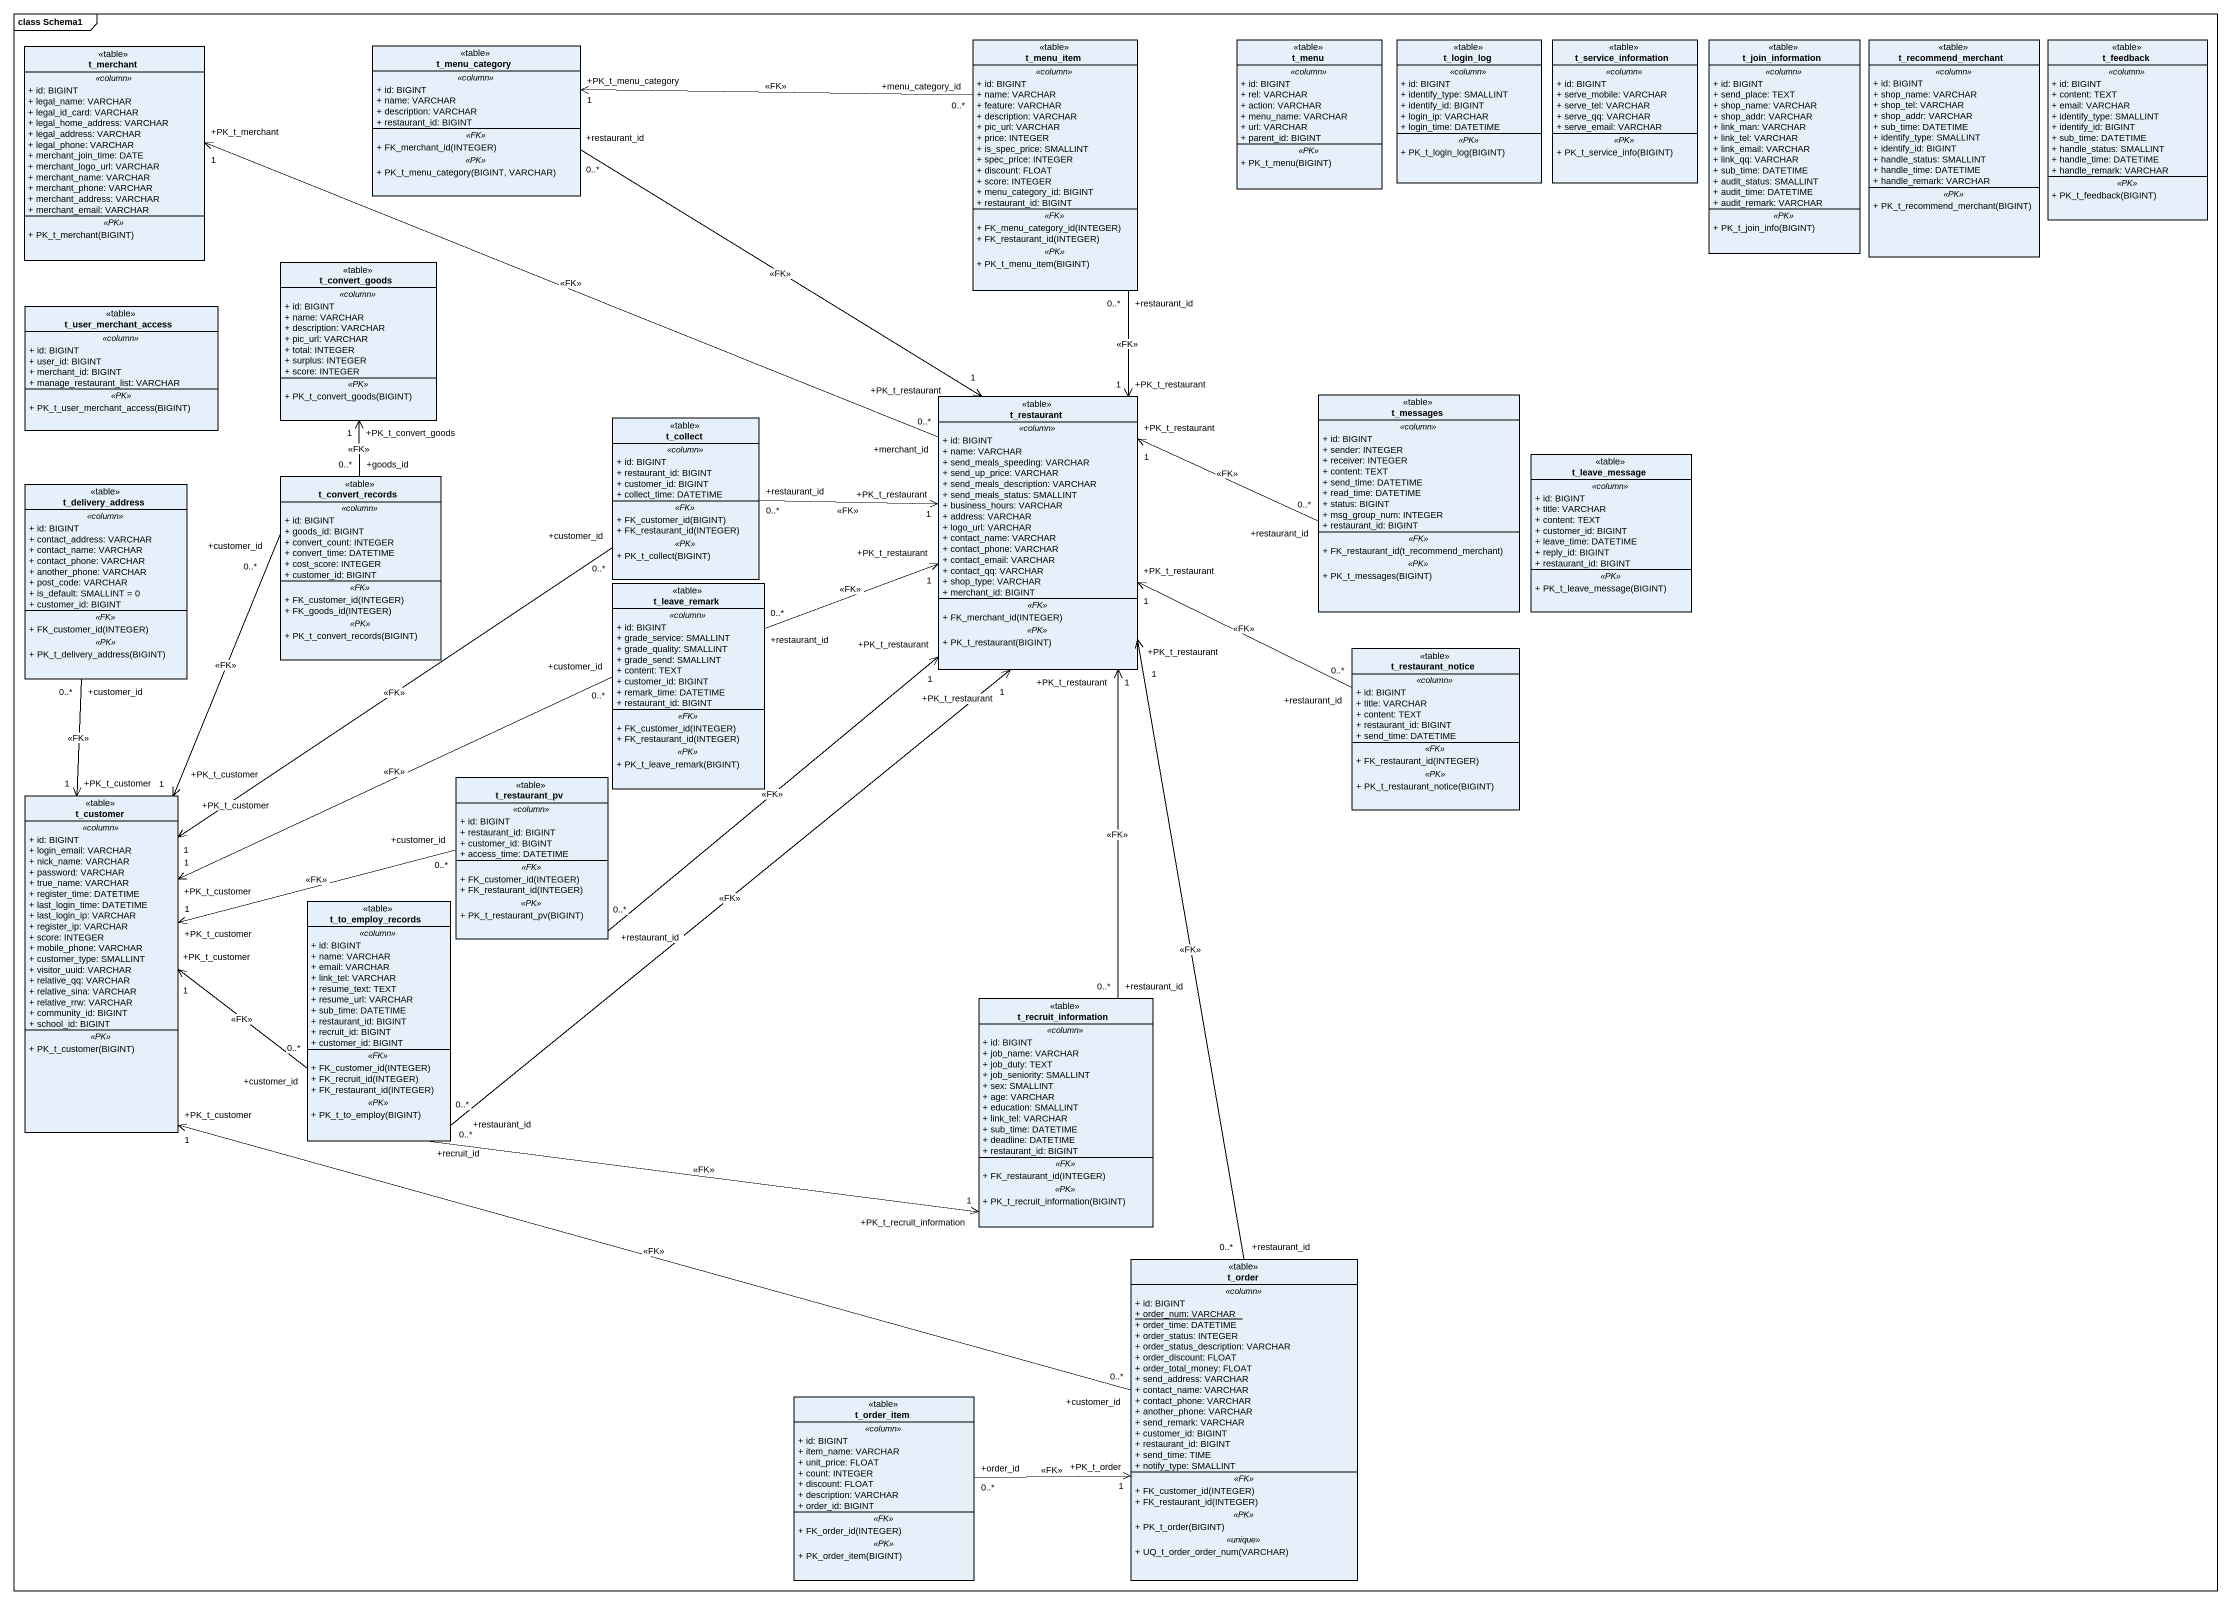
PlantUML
@startuml
mainframe class Schema1
hide circle
hide empty members
skinparam classAttributeIconSize 0
class t_merchant <<table>> {
  .. <<column>> ..
  + id: BIGINT
  + legal_name: VARCHAR
  + legal_id_card: VARCHAR
  + legal_home_address: VARCHAR
  + legal_address: VARCHAR
  + legal_phone: VARCHAR
  + merchant_join_time: DATE
  + merchant_logo_url: VARCHAR
  + merchant_name: VARCHAR
  + merchant_phone: VARCHAR
  + merchant_address: VARCHAR
  + merchant_email: VARCHAR
  .. <<PK>> ..
  + PK_t_merchant(BIGINT)
}
class t_menu_category <<table>> {
  .. <<column>> ..
  + id: BIGINT
  + name: VARCHAR
  + description: VARCHAR
  + restaurant_id: BIGINT
  .. <<FK>> ..
  + FK_merchant_id(INTEGER)
  .. <<PK>> ..
  + PK_t_menu_category(BIGINT, VARCHAR)
}
class t_menu_item <<table>> {
  .. <<column>> ..
  + id: BIGINT
  + name: VARCHAR
  + feature: VARCHAR
  + description: VARCHAR
  + pic_url: VARCHAR
  + price: INTEGER
  + is_spec_price: SMALLINT
  + spec_price: INTEGER
  + discount: FLOAT
  + score: INTEGER
  + menu_category_id: BIGINT
  + restaurant_id: BIGINT
  .. <<FK>> ..
  + FK_menu_category_id(INTEGER)
  + FK_restaurant_id(INTEGER)
  .. <<PK>> ..
  + PK_t_menu_item(BIGINT)
}
class t_menu <<table>> {
  .. <<column>> ..
  + id: BIGINT
  + rel: VARCHAR
  + action: VARCHAR
  + menu_name: VARCHAR
  + url: VARCHAR
  + parent_id: BIGINT
  .. <<PK>> ..
  + PK_t_menu(BIGINT)
}
class t_login_log <<table>> {
  .. <<column>> ..
  + id: BIGINT
  + identify_type: SMALLINT
  + identify_id: BIGINT
  + login_ip: VARCHAR
  + login_time: DATETIME
  .. <<PK>> ..
  + PK_t_login_log(BIGINT)
}
class t_service_information <<table>> {
  .. <<column>> ..
  + id: BIGINT
  + serve_mobile: VARCHAR
  + serve_tel: VARCHAR
  + serve_qq: VARCHAR
  + serve_email: VARCHAR
  .. <<PK>> ..
  + PK_t_service_info(BIGINT)
}
class t_join_information <<table>> {
  .. <<column>> ..
  + id: BIGINT
  + send_place: TEXT
  + shop_name: VARCHAR
  + shop_addr: VARCHAR
  + link_man: VARCHAR
  + link_tel: VARCHAR
  + link_email: VARCHAR
  + link_qq: VARCHAR
  + sub_time: DATETIME
  + audit_status: SMALLINT
  + audit_time: DATETIME
  + audit_remark: VARCHAR
  .. <<PK>> ..
  + PK_t_join_info(BIGINT)
}
class t_recommend_merchant <<table>> {
  .. <<column>> ..
  + id: BIGINT
  + shop_name: VARCHAR
  + shop_tel: VARCHAR
  + shop_addr: VARCHAR
  + sub_time: DATETIME
  + identify_type: SMALLINT
  + identify_id: BIGINT
  + handle_status: SMALLINT
  + handle_time: DATETIME
  + handle_remark: VARCHAR
  .. <<PK>> ..
  + PK_t_recommend_merchant(BIGINT)
}
class t_feedback <<table>> {
  .. <<column>> ..
  + id: BIGINT
  + content: TEXT
  + email: VARCHAR
  + identify_type: SMALLINT
  + identify_id: BIGINT
  + sub_time: DATETIME
  + handle_status: SMALLINT
  + handle_time: DATETIME
  + handle_remark: VARCHAR
  .. <<PK>> ..
  + PK_t_feedback(BIGINT)
}
class t_convert_goods <<table>> {
  .. <<column>> ..
  + id: BIGINT
  + name: VARCHAR
  + description: VARCHAR
  + pic_url: VARCHAR
  + total: INTEGER
  + surplus: INTEGER
  + score: INTEGER
  .. <<PK>> ..
  + PK_t_convert_goods(BIGINT)
}
class t_user_merchant_access <<table>> {
  .. <<column>> ..
  + id: BIGINT
  + user_id: BIGINT
  + merchant_id: BIGINT
  + manage_restaurant_list: VARCHAR
  .. <<PK>> ..
  + PK_t_user_merchant_access(BIGINT)
}
class t_restaurant <<table>> {
  .. <<column>> ..
  + id: BIGINT
  + name: VARCHAR
  + send_meals_speeding: VARCHAR
  + send_up_price: VARCHAR
  + send_meals_description: VARCHAR
  + send_meals_status: SMALLINT
  + business_hours: VARCHAR
  + address: VARCHAR
  + logo_url: VARCHAR
  + contact_name: VARCHAR
  + contact_phone: VARCHAR
  + contact_email: VARCHAR
  + contact_qq: VARCHAR
  + shop_type: VARCHAR
  + merchant_id: BIGINT
  .. <<FK>> ..
  + FK_merchant_id(INTEGER)
  .. <<PK>> ..
  + PK_t_restaurant(BIGINT)
}
class t_messages <<table>> {
  .. <<column>> ..
  + id: BIGINT
  + sender: INTEGER
  + receiver: INTEGER
  + content: TEXT
  + send_time: DATETIME
  + read_time: DATETIME
  + status: BIGINT
  + msg_group_num: INTEGER
  + restaurant_id: BIGINT
  .. <<FK>> ..
  + FK_restaurant_id(t_recommend_merchant)
  .. <<PK>> ..
  + PK_t_messages(BIGINT)
}
class t_collect <<table>> {
  .. <<column>> ..
  + id: BIGINT
  + restaurant_id: BIGINT
  + customer_id: BIGINT
  + collect_time: DATETIME
  .. <<FK>> ..
  + FK_customer_id(BIGINT)
  + FK_restaurant_id(INTEGER)
  .. <<PK>> ..
  + PK_t_collect(BIGINT)
}
class t_convert_records <<table>> {
  .. <<column>> ..
  + id: BIGINT
  + goods_id: BIGINT
  + convert_count: INTEGER
  + convert_time: DATETIME
  + cost_score: INTEGER
  + customer_id: BIGINT
  .. <<FK>> ..
  + FK_customer_id(INTEGER)
  + FK_goods_id(INTEGER)
  .. <<PK>> ..
  + PK_t_convert_records(BIGINT)
}
class t_leave_message <<table>> {
  .. <<column>> ..
  + id: BIGINT
  + title: VARCHAR
  + content: TEXT
  + customer_id: BIGINT
  + leave_time: DATETIME
  + reply_id: BIGINT
  + restaurant_id: BIGINT
  .. <<PK>> ..
  + PK_t_leave_message(BIGINT)
}
class t_delivery_address <<table>> {
  .. <<column>> ..
  + id: BIGINT
  + contact_address: VARCHAR
  + contact_name: VARCHAR
  + contact_phone: VARCHAR
  + another_phone: VARCHAR
  + post_code: VARCHAR
  + is_default: SMALLINT = 0
  + customer_id: BIGINT
  .. <<FK>> ..
  + FK_customer_id(INTEGER)
  .. <<PK>> ..
  + PK_t_delivery_address(BIGINT)
}
class t_leave_remark <<table>> {
  .. <<column>> ..
  + id: BIGINT
  + grade_service: SMALLINT
  + grade_quality: SMALLINT
  + grade_send: SMALLINT
  + content: TEXT
  + customer_id: BIGINT
  + remark_time: DATETIME
  + restaurant_id: BIGINT
  .. <<FK>> ..
  + FK_customer_id(INTEGER)
  + FK_restaurant_id(INTEGER)
  .. <<PK>> ..
  + PK_t_leave_remark(BIGINT)
}
class t_restaurant_notice <<table>> {
  .. <<column>> ..
  + id: BIGINT
  + title: VARCHAR
  + content: TEXT
  + restaurant_id: BIGINT
  + send_time: DATETIME
  .. <<FK>> ..
  + FK_restaurant_id(INTEGER)
  .. <<PK>> ..
  + PK_t_restaurant_notice(BIGINT)
}
class t_restaurant_pv <<table>> {
  .. <<column>> ..
  + id: BIGINT
  + restaurant_id: BIGINT
  + customer_id: BIGINT
  + access_time: DATETIME
  .. <<FK>> ..
  + FK_customer_id(INTEGER)
  + FK_restaurant_id(INTEGER)
  .. <<PK>> ..
  + PK_t_restaurant_pv(BIGINT)
}
class t_customer <<table>> {
  .. <<column>> ..
  + id: BIGINT
  + login_email: VARCHAR
  + nick_name: VARCHAR
  + password: VARCHAR
  + true_name: VARCHAR
  + register_time: DATETIME
  + last_login_time: DATETIME
  + last_login_ip: VARCHAR
  + register_ip: VARCHAR
  + score: INTEGER
  + mobile_phone: VARCHAR
  + customer_type: SMALLINT
  + visitor_uuid: VARCHAR
  + relative_qq: VARCHAR
  + relative_sina: VARCHAR
  + relative_rrw: VARCHAR
  + community_id: BIGINT
  + school_id: BIGINT
  .. <<PK>> ..
  + PK_t_customer(BIGINT)
}
class t_to_employ_records <<table>> {
  .. <<column>> ..
  + id: BIGINT
  + name: VARCHAR
  + email: VARCHAR
  + link_tel: VARCHAR
  + resume_text: TEXT
  + resume_url: VARCHAR
  + sub_time: DATETIME
  + restaurant_id: BIGINT
  + recruit_id: BIGINT
  + customer_id: BIGINT
  .. <<FK>> ..
  + FK_customer_id(INTEGER)
  + FK_recruit_id(INTEGER)
  + FK_restaurant_id(INTEGER)
  .. <<PK>> ..
  + PK_t_to_employ(BIGINT)
}
class t_recruit_information <<table>> {
  .. <<column>> ..
  + id: BIGINT
  + job_name: VARCHAR
  + job_duty: TEXT
  + job_seniority: SMALLINT
  + sex: SMALLINT
  + age: VARCHAR
  + education: SMALLINT
  + link_tel: VARCHAR
  + sub_time: DATETIME
  + deadline: DATETIME
  + restaurant_id: BIGINT
  .. <<FK>> ..
  + FK_restaurant_id(INTEGER)
  .. <<PK>> ..
  + PK_t_recruit_information(BIGINT)
}
class t_order <<table>> {
  .. <<column>> ..
  + id: BIGINT
  {static} + order_num: VARCHAR
  + order_time: DATETIME
  + order_status: INTEGER
  + order_status_description: VARCHAR
  + order_discount: FLOAT
  + order_total_money: FLOAT
  + send_address: VARCHAR
  + contact_name: VARCHAR
  + contact_phone: VARCHAR
  + another_phone: VARCHAR
  + send_remark: VARCHAR
  + customer_id: BIGINT
  + restaurant_id: BIGINT
  + send_time: TIME
  + notify_type: SMALLINT
  .. <<FK>> ..
  + FK_customer_id(INTEGER)
  + FK_restaurant_id(INTEGER)
  .. <<PK>> ..
  + PK_t_order(BIGINT)
  .. <<unique>> ..
  + UQ_t_order_order_num(VARCHAR)
}
class t_order_item <<table>> {
  .. <<column>> ..
  + id: BIGINT
  + item_name: VARCHAR
  + unit_price: FLOAT
  + count: INTEGER
  + discount: FLOAT
  + description: VARCHAR
  + order_id: BIGINT
  .. <<FK>> ..
  + FK_order_id(INTEGER)
  .. <<PK>> ..
  + PK_order_item(BIGINT)
}
t_menu_category "+restaurant_id\n0..*" --> "+PK_t_restaurant\n1" t_restaurant : <<FK>>
t_menu_item "+menu_category_id\n0..*" -left-> "+PK_t_menu_category\n1" t_menu_category : <<FK>>
t_menu_item "+restaurant_id\n0..*" --> "+PK_t_restaurant\n1" t_restaurant : <<FK>>
t_restaurant "+merchant_id\n0..*" -left-> "+PK_t_merchant\n1" t_merchant : <<FK>>
t_messages "+restaurant_id\n0..*" -left-> "+PK_t_restaurant\n1" t_restaurant : <<FK>>
t_collect "+restaurant_id\n0..*" -right-> "+PK_t_restaurant\n1" t_restaurant : <<FK>>
t_collect "+customer_id\n0..*" --> "+PK_t_customer\n1" t_customer : <<FK>>
t_convert_records "+goods_id\n0..*" -up-> "+PK_t_convert_goods\n1" t_convert_goods : <<FK>>
t_convert_records "+customer_id\n0..*" --> "+PK_t_customer\n1" t_customer : <<FK>>
t_delivery_address "+customer_id\n0..*" --> "+PK_t_customer\n1" t_customer : <<FK>>
t_leave_remark "+restaurant_id\n0..*" -right-> "+PK_t_restaurant\n1" t_restaurant : <<FK>>
t_leave_remark "+customer_id\n0..*" -left-> "+PK_t_customer\n1" t_customer : <<FK>>
t_restaurant_notice "+restaurant_id\n0..*" -left-> "+PK_t_restaurant\n1" t_restaurant : <<FK>>
t_restaurant_pv "+restaurant_id\n0..*" -up-> "+PK_t_restaurant\n1" t_restaurant : <<FK>>
t_restaurant_pv "+customer_id\n0..*" -left-> "+PK_t_customer\n1" t_customer : <<FK>>
t_to_employ_records "+restaurant_id\n0..*" -up-> "+PK_t_restaurant\n1" t_restaurant : <<FK>>
t_to_employ_records "+customer_id\n0..*" -left-> "+PK_t_customer\n1" t_customer : <<FK>>
t_to_employ_records "+recruit_id\n0..*" -right-> "+PK_t_recruit_information\n1" t_recruit_information : <<FK>>
t_recruit_information "+restaurant_id\n0..*" -up-> "+PK_t_restaurant\n1" t_restaurant : <<FK>>
t_order "+restaurant_id\n0..*" -up-> "+PK_t_restaurant\n1" t_restaurant : <<FK>>
t_order "+customer_id\n0..*" -left-> "+PK_t_customer\n1" t_customer : <<FK>>
t_order_item "+order_id\n0..*" -right-> "+PK_t_order\n1" t_order : <<FK>>
@enduml
